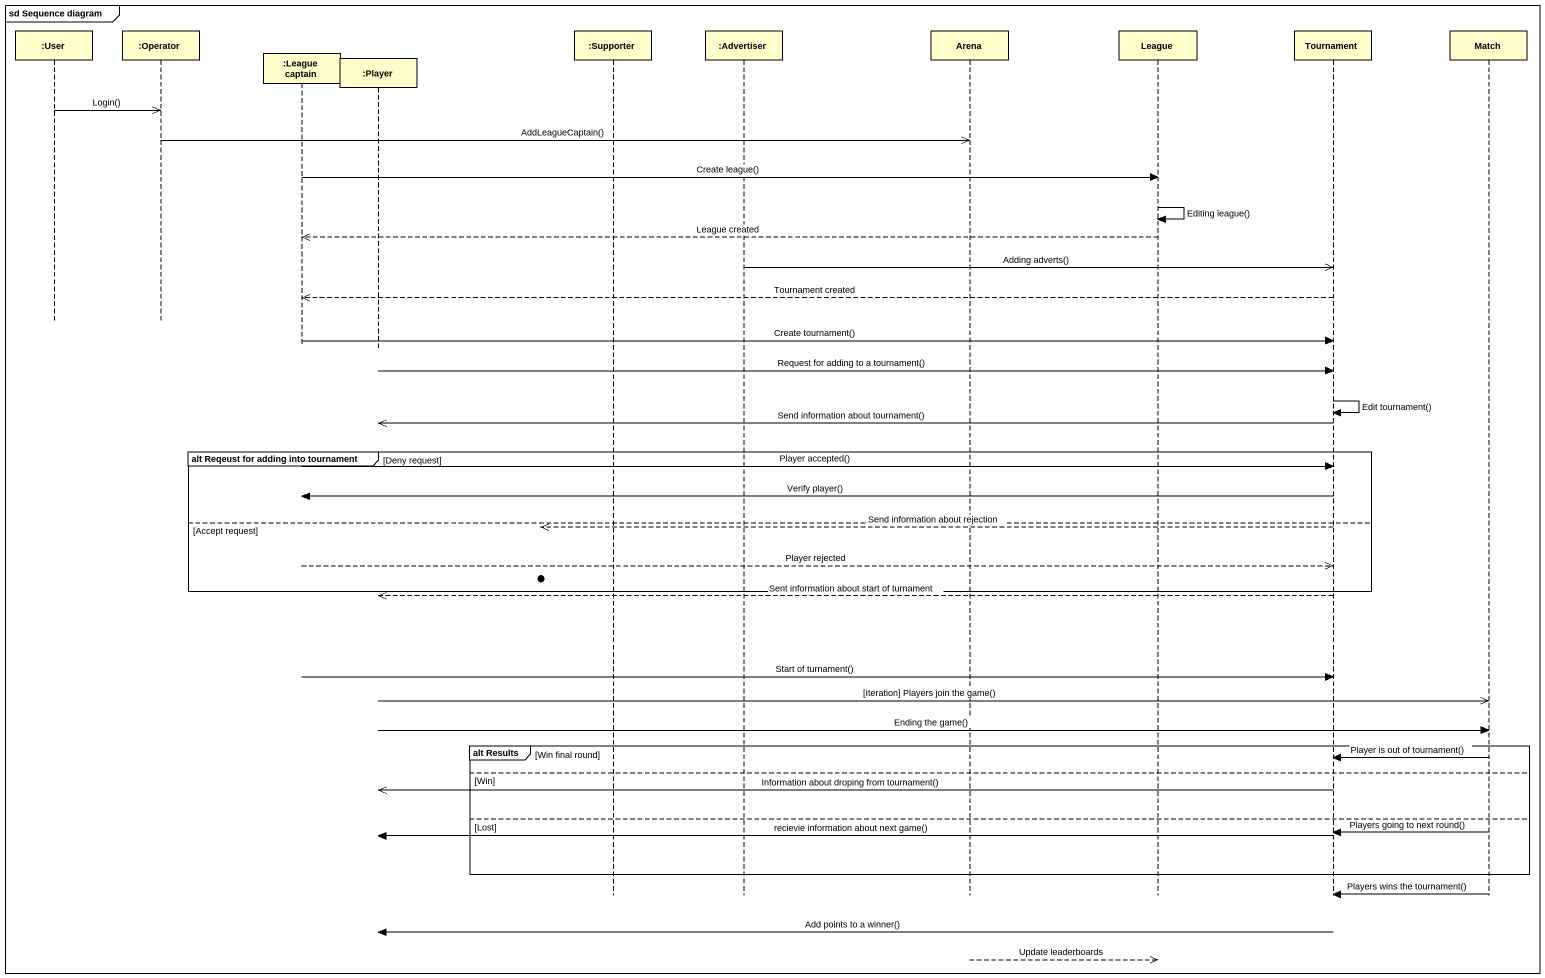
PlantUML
@startuml
mainframe sd Sequence diagram
hide footbox
participant ":User" as User
participant ":Operator" as Operator
participant ":League captain" as League_captain
participant ":Player" as Player
participant ":Supporter" as Supporter
participant ":Advertiser" as Advertiser
participant Arena
participant League
participant Tournament
participant Match

User ->> Operator : Login()
Operator ->> Arena : AddLeagueCaptain()
League_captain -> League : Create league()
League -> League : Editing league()
League -->> League_captain : League created
Advertiser ->> Tournament : Adding adverts()
Tournament -->> League_captain : Tournament created
League_captain -> Tournament : Create tournament()
Player -> Tournament : Request for adding to a tournament()
Tournament -> Tournament : Edit tournament()
Tournament ->> Player : Send information about tournament()
group alt Reqeust for adding into tournament [Deny request]
  League_captain -> Tournament : Player accepted()
  Tournament -> League_captain : Verify player()
else Accept request
  [o<<-- Tournament : Send information about rejection
  League_captain -->> Tournament : Player rejected
end
Tournament -->> Player : Sent information about start of turnament
League_captain -> Tournament : Start of turnament()
Player ->> Match : [Iteration] Players join the game()
Player -> Match : Ending the game()
group alt Results [Win final round]
  Match -> Tournament : Player is out of tournament()
else Win
  Tournament ->> Player : Information about droping from tournament()
else Lost
  Match -> Tournament : Players going to next round()
  Tournament -> Player : recievie information about next game()
end
Match -> Tournament : Players wins the tournament()
Tournament -> Player : Add points to a winner()
Arena -->> League : Update leaderboards
@enduml
